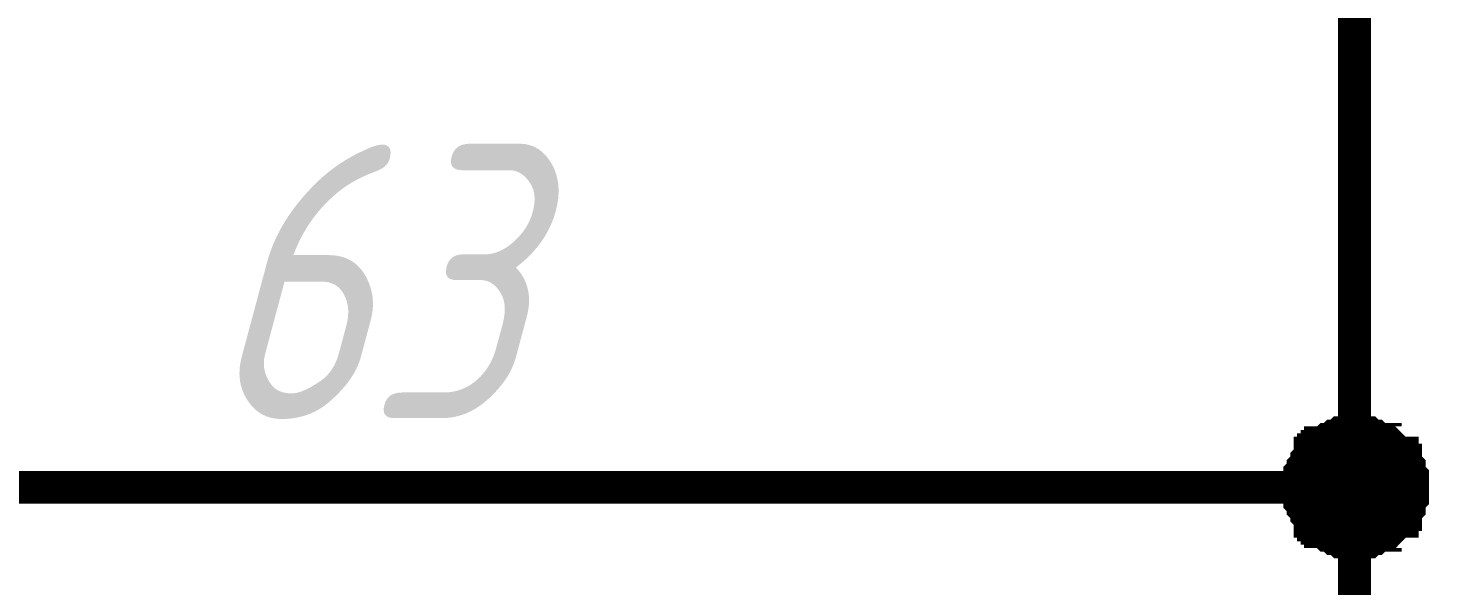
# Model space of a CAD drawing. Header units: millimetres. Extents: x 101 to 942, y 57 to 651.
# Drawn here: x 745.42 to 758.17, y 522.89 to 527.97 of the extents above; entities that cross this region are included whole.
import ezdxf

# ---------------------------------------------------------------- set-up
doc = ezdxf.new("R2010")
doc.units = ezdxf.units.MM
doc.header["$LTSCALE"] = 0.5
doc.layers.add('Sheet', color=255, linetype='Continuous')
doc.styles.add('GOST type A0', font='', dxfattribs={"oblique": 15, "height": 3.5})
doc.styles.get('GOST type A0').set_extended_font_data('GOST type A')

msp = doc.modelspace()

# ---------------------------------------------------------------- linework, layer by layer
at = {"layer": 'Sheet', "color": 7}
for points, const_width in [([(757.49, 523.785), (757.49, 528.787), (747.49, 528.787)], 0.3), ([(756.993, 523.785), (756.993, 523.816), (756.993, 523.848), (756.993, 523.848), (756.993, 523.879), (756.993, 523.91), (757.024, 523.941), (757.024, 523.972), (757.024, 523.972), (757.055, 524.003), (757.055, 524.034), (757.055, 524.034), (757.087, 524.065), (757.087, 524.096), (757.118, 524.096), (757.118, 524.127), (757.149, 524.127), (757.149, 524.158), (757.18, 524.158), (757.18, 524.189), (757.211, 524.189), (757.242, 524.22), (757.242, 524.22), (757.273, 524.22), (757.304, 524.251), (757.304, 524.251), (757.335, 524.251), (757.366, 524.282), (757.397, 524.282), (757.428, 524.282), (757.428, 524.282), (757.459, 524.282), (757.49, 524.282)], 0.3), ([(756.993, 523.785), (756.993, 523.816), (756.993, 523.848), (756.993, 523.848), (756.993, 523.879), (756.993, 523.91), (757.024, 523.941), (757.024, 523.972), (757.024, 523.972), (757.055, 524.003), (757.055, 524.034), (757.055, 524.034), (757.087, 524.065), (757.087, 524.096), (757.118, 524.096), (757.118, 524.127), (757.149, 524.127), (757.149, 524.158), (757.18, 524.158), (757.18, 524.189), (757.211, 524.189), (757.242, 524.22), (757.242, 524.22), (757.273, 524.22), (757.304, 524.251), (757.304, 524.251), (757.335, 524.251), (757.366, 524.282), (757.397, 524.282), (757.428, 524.282), (757.428, 524.282), (757.459, 524.282), (757.49, 524.282)], 0.3), ([(756.993, 523.785), (756.993, 523.816), (756.993, 523.848), (756.993, 523.848), (756.993, 523.879), (756.993, 523.91), (757.024, 523.941), (757.024, 523.972), (757.024, 523.972), (757.055, 524.003), (757.055, 524.034), (757.055, 524.034), (757.087, 524.065), (757.087, 524.096), (757.118, 524.096), (757.118, 524.127), (757.149, 524.127), (757.149, 524.158), (757.18, 524.158), (757.18, 524.189), (757.211, 524.189), (757.242, 524.22), (757.242, 524.22), (757.273, 524.22), (757.304, 524.251), (757.304, 524.251), (757.335, 524.251), (757.366, 524.282), (757.397, 524.282), (757.428, 524.282), (757.428, 524.282), (757.459, 524.282), (757.49, 524.282)], 0.3), ([(756.993, 523.785), (756.993, 523.816), (756.993, 523.848), (756.993, 523.848), (756.993, 523.879), (756.993, 523.91), (757.024, 523.941), (757.024, 523.972), (757.024, 523.972), (757.055, 524.003), (757.055, 524.034), (757.055, 524.034), (757.087, 524.065), (757.087, 524.096), (757.118, 524.096), (757.118, 524.127), (757.149, 524.127), (757.149, 524.158), (757.18, 524.158), (757.18, 524.189), (757.211, 524.189), (757.242, 524.22), (757.242, 524.22), (757.273, 524.22), (757.304, 524.251), (757.304, 524.251), (757.335, 524.251), (757.366, 524.282), (757.397, 524.282), (757.428, 524.282), (757.428, 524.282), (757.459, 524.282), (757.49, 524.282)], 0.3), ([(757.49, 524.282), (757.49, 524.282)], 0.3), ([(757.49, 524.282), (757.521, 524.282), (757.552, 524.282), (757.552, 524.282), (757.583, 524.282), (757.615, 524.282), (757.646, 524.251), (757.677, 524.251), (757.677, 524.251), (757.708, 524.22), (757.739, 524.22), (757.77, 524.22), (757.77, 524.189), (757.801, 524.189), (757.832, 524.158), (757.832, 524.158), (757.863, 524.127), (757.863, 524.127), (757.894, 524.096), (757.925, 524.096), (757.925, 524.065), (757.925, 524.034), (757.956, 524.034), (757.956, 524.003), (757.987, 523.972), (757.987, 523.972), (757.987, 523.941), (757.987, 523.91), (758.018, 523.879), (758.018, 523.848), (758.018, 523.848), (758.018, 523.816), (758.018, 523.785)], 0.3), ([(757.49, 524.282), (757.49, 524.282)], 0.3), ([(757.49, 524.282), (757.521, 524.282), (757.552, 524.282), (757.552, 524.282), (757.583, 524.282), (757.615, 524.282), (757.646, 524.251), (757.677, 524.251), (757.677, 524.251), (757.708, 524.22), (757.739, 524.22), (757.77, 524.22), (757.77, 524.189), (757.801, 524.189), (757.832, 524.158), (757.832, 524.158), (757.863, 524.127), (757.863, 524.127), (757.894, 524.096), (757.925, 524.096), (757.925, 524.065), (757.925, 524.034), (757.956, 524.034), (757.956, 524.003), (757.987, 523.972), (757.987, 523.972), (757.987, 523.941), (757.987, 523.91), (758.018, 523.879), (758.018, 523.848), (758.018, 523.848), (758.018, 523.816), (758.018, 523.785)], 0.3), ([(757.49, 524.282), (757.49, 524.282)], 0.3), ([(757.49, 524.282), (757.521, 524.282), (757.552, 524.282), (757.552, 524.282), (757.583, 524.282), (757.615, 524.282), (757.646, 524.251), (757.677, 524.251), (757.677, 524.251), (757.708, 524.22), (757.739, 524.22), (757.77, 524.22), (757.77, 524.189), (757.801, 524.189), (757.832, 524.158), (757.832, 524.158), (757.863, 524.127), (757.863, 524.127), (757.894, 524.096), (757.925, 524.096), (757.925, 524.065), (757.925, 524.034), (757.956, 524.034), (757.956, 524.003), (757.987, 523.972), (757.987, 523.972), (757.987, 523.941), (757.987, 523.91), (758.018, 523.879), (758.018, 523.848), (758.018, 523.848), (758.018, 523.816), (758.018, 523.785)], 0.3), ([(757.49, 524.282), (757.49, 524.282)], 0.3), ([(757.49, 524.282), (757.521, 524.282), (757.552, 524.282), (757.552, 524.282), (757.583, 524.282), (757.615, 524.282), (757.646, 524.251), (757.677, 524.251), (757.677, 524.251), (757.708, 524.22), (757.739, 524.22), (757.77, 524.22), (757.77, 524.189), (757.801, 524.189), (757.832, 524.158), (757.832, 524.158), (757.863, 524.127), (757.863, 524.127), (757.894, 524.096), (757.925, 524.096), (757.925, 524.065), (757.925, 524.034), (757.956, 524.034), (757.956, 524.003), (757.987, 523.972), (757.987, 523.972), (757.987, 523.941), (757.987, 523.91), (758.018, 523.879), (758.018, 523.848), (758.018, 523.848), (758.018, 523.816), (758.018, 523.785)], 0.3), ([(756.993, 523.785), (756.993, 523.816), (756.993, 523.848), (756.993, 523.848), (756.993, 523.879), (756.993, 523.91), (757.024, 523.941), (757.024, 523.972), (757.024, 523.972), (757.055, 524.003), (757.055, 524.034), (757.055, 524.034), (757.087, 524.065), (757.087, 524.096), (757.118, 524.096), (757.118, 524.127), (757.149, 524.127), (757.149, 524.158), (757.18, 524.158), (757.18, 524.189), (757.211, 524.189), (757.242, 524.22), (757.242, 524.22), (757.273, 524.22), (757.304, 524.251), (757.304, 524.251), (757.335, 524.251), (757.366, 524.282), (757.397, 524.282), (757.428, 524.282), (757.428, 524.282), (757.459, 524.282), (757.49, 524.282)], 0.0991), ([(756.993, 523.785), (756.993, 523.816), (756.993, 523.848), (756.993, 523.848), (756.993, 523.879), (756.993, 523.91), (757.024, 523.941), (757.024, 523.972), (757.024, 523.972), (757.055, 524.003), (757.055, 524.034), (757.055, 524.034), (757.087, 524.065), (757.087, 524.096), (757.118, 524.096), (757.118, 524.127), (757.149, 524.127), (757.149, 524.158), (757.18, 524.158), (757.18, 524.189), (757.211, 524.189), (757.242, 524.22), (757.242, 524.22), (757.273, 524.22), (757.304, 524.251), (757.304, 524.251), (757.335, 524.251), (757.366, 524.282), (757.397, 524.282), (757.428, 524.282), (757.428, 524.282), (757.459, 524.282), (757.49, 524.282)], 0.0991), ([(756.993, 523.785), (756.993, 523.816), (756.993, 523.848), (756.993, 523.848), (756.993, 523.879), (756.993, 523.91), (757.024, 523.941), (757.024, 523.972), (757.024, 523.972), (757.055, 524.003), (757.055, 524.034), (757.055, 524.034), (757.087, 524.065), (757.087, 524.096), (757.118, 524.096), (757.118, 524.127), (757.149, 524.127), (757.149, 524.158), (757.18, 524.158), (757.18, 524.189), (757.211, 524.189), (757.242, 524.22), (757.242, 524.22), (757.273, 524.22), (757.304, 524.251), (757.304, 524.251), (757.335, 524.251), (757.366, 524.282), (757.397, 524.282), (757.428, 524.282), (757.428, 524.282), (757.459, 524.282), (757.49, 524.282)], 0.0991), ([(756.993, 523.785), (756.993, 523.816), (756.993, 523.848), (756.993, 523.848), (756.993, 523.879), (756.993, 523.91), (757.024, 523.941), (757.024, 523.972), (757.024, 523.972), (757.055, 524.003), (757.055, 524.034), (757.055, 524.034), (757.087, 524.065), (757.087, 524.096), (757.118, 524.096), (757.118, 524.127), (757.149, 524.127), (757.149, 524.158), (757.18, 524.158), (757.18, 524.189), (757.211, 524.189), (757.242, 524.22), (757.242, 524.22), (757.273, 524.22), (757.304, 524.251), (757.304, 524.251), (757.335, 524.251), (757.366, 524.282), (757.397, 524.282), (757.428, 524.282), (757.428, 524.282), (757.459, 524.282), (757.49, 524.282)], 0.0991), ([(757.49, 524.282), (757.49, 524.282)], 0.0991), ([(757.49, 524.282), (757.521, 524.282), (757.552, 524.282), (757.552, 524.282), (757.583, 524.282), (757.615, 524.282), (757.646, 524.251), (757.677, 524.251), (757.677, 524.251), (757.708, 524.22), (757.739, 524.22), (757.77, 524.22), (757.77, 524.189), (757.801, 524.189), (757.832, 524.158), (757.832, 524.158), (757.863, 524.127), (757.863, 524.127), (757.894, 524.096), (757.925, 524.096), (757.925, 524.065), (757.925, 524.034), (757.956, 524.034), (757.956, 524.003), (757.987, 523.972), (757.987, 523.972), (757.987, 523.941), (757.987, 523.91), (758.018, 523.879), (758.018, 523.848), (758.018, 523.848), (758.018, 523.816), (758.018, 523.785)], 0.0991), ([(757.49, 524.282), (757.49, 524.282)], 0.0991), ([(757.49, 524.282), (757.521, 524.282), (757.552, 524.282), (757.552, 524.282), (757.583, 524.282), (757.615, 524.282), (757.646, 524.251), (757.677, 524.251), (757.677, 524.251), (757.708, 524.22), (757.739, 524.22), (757.77, 524.22), (757.77, 524.189), (757.801, 524.189), (757.832, 524.158), (757.832, 524.158), (757.863, 524.127), (757.863, 524.127), (757.894, 524.096), (757.925, 524.096), (757.925, 524.065), (757.925, 524.034), (757.956, 524.034), (757.956, 524.003), (757.987, 523.972), (757.987, 523.972), (757.987, 523.941), (757.987, 523.91), (758.018, 523.879), (758.018, 523.848), (758.018, 523.848), (758.018, 523.816), (758.018, 523.785)], 0.0991), ([(757.49, 524.282), (757.49, 524.282)], 0.0991), ([(757.49, 524.282), (757.521, 524.282), (757.552, 524.282), (757.552, 524.282), (757.583, 524.282), (757.615, 524.282), (757.646, 524.251), (757.677, 524.251), (757.677, 524.251), (757.708, 524.22), (757.739, 524.22), (757.77, 524.22), (757.77, 524.189), (757.801, 524.189), (757.832, 524.158), (757.832, 524.158), (757.863, 524.127), (757.863, 524.127), (757.894, 524.096), (757.925, 524.096), (757.925, 524.065), (757.925, 524.034), (757.956, 524.034), (757.956, 524.003), (757.987, 523.972), (757.987, 523.972), (757.987, 523.941), (757.987, 523.91), (758.018, 523.879), (758.018, 523.848), (758.018, 523.848), (758.018, 523.816), (758.018, 523.785)], 0.0991), ([(757.49, 524.282), (757.49, 524.282)], 0.0991), ([(757.49, 524.282), (757.521, 524.282), (757.552, 524.282), (757.552, 524.282), (757.583, 524.282), (757.615, 524.282), (757.646, 524.251), (757.677, 524.251), (757.677, 524.251), (757.708, 524.22), (757.739, 524.22), (757.77, 524.22), (757.77, 524.189), (757.801, 524.189), (757.832, 524.158), (757.832, 524.158), (757.863, 524.127), (757.863, 524.127), (757.894, 524.096), (757.925, 524.096), (757.925, 524.065), (757.925, 524.034), (757.956, 524.034), (757.956, 524.003), (757.987, 523.972), (757.987, 523.972), (757.987, 523.941), (757.987, 523.91), (758.018, 523.879), (758.018, 523.848), (758.018, 523.848), (758.018, 523.816), (758.018, 523.785)], 0.0991), ([(745.006, 523.785), (747.49, 523.785)], 0.3), ([(747.49, 518.784), (757.49, 518.784), (757.49, 523.785), (747.49, 523.785)], 0.3), ([(757.49, 523.288), (757.459, 523.288), (757.428, 523.288), (757.428, 523.288), (757.397, 523.288), (757.366, 523.288), (757.335, 523.319), (757.304, 523.319), (757.304, 523.319), (757.273, 523.35), (757.242, 523.35), (757.242, 523.35), (757.211, 523.381), (757.18, 523.381), (757.18, 523.413), (757.149, 523.413), (757.149, 523.444), (757.118, 523.444), (757.118, 523.475), (757.087, 523.475), (757.087, 523.506), (757.055, 523.537), (757.055, 523.537), (757.055, 523.568), (757.024, 523.599), (757.024, 523.599), (757.024, 523.63), (756.993, 523.661), (756.993, 523.692), (756.993, 523.723), (756.993, 523.723), (756.993, 523.754), (756.993, 523.785)], 0.3), ([(756.993, 523.785), (756.993, 523.785)], 0.3), ([(757.49, 523.288), (757.459, 523.288), (757.428, 523.288), (757.428, 523.288), (757.397, 523.288), (757.366, 523.288), (757.335, 523.319), (757.304, 523.319), (757.304, 523.319), (757.273, 523.35), (757.242, 523.35), (757.242, 523.35), (757.211, 523.381), (757.18, 523.381), (757.18, 523.413), (757.149, 523.413), (757.149, 523.444), (757.118, 523.444), (757.118, 523.475), (757.087, 523.475), (757.087, 523.506), (757.055, 523.537), (757.055, 523.537), (757.055, 523.568), (757.024, 523.599), (757.024, 523.599), (757.024, 523.63), (756.993, 523.661), (756.993, 523.692), (756.993, 523.723), (756.993, 523.723), (756.993, 523.754), (756.993, 523.785)], 0.3), ([(756.993, 523.785), (756.993, 523.785)], 0.3), ([(757.49, 523.288), (757.459, 523.288), (757.428, 523.288), (757.428, 523.288), (757.397, 523.288), (757.366, 523.288), (757.335, 523.319), (757.304, 523.319), (757.304, 523.319), (757.273, 523.35), (757.242, 523.35), (757.242, 523.35), (757.211, 523.381), (757.18, 523.381), (757.18, 523.413), (757.149, 523.413), (757.149, 523.444), (757.118, 523.444), (757.118, 523.475), (757.087, 523.475), (757.087, 523.506), (757.055, 523.537), (757.055, 523.537), (757.055, 523.568), (757.024, 523.599), (757.024, 523.599), (757.024, 523.63), (756.993, 523.661), (756.993, 523.692), (756.993, 523.723), (756.993, 523.723), (756.993, 523.754), (756.993, 523.785)], 0.3), ([(756.993, 523.785), (756.993, 523.785)], 0.3), ([(757.49, 523.288), (757.459, 523.288), (757.428, 523.288), (757.428, 523.288), (757.397, 523.288), (757.366, 523.288), (757.335, 523.319), (757.304, 523.319), (757.304, 523.319), (757.273, 523.35), (757.242, 523.35), (757.242, 523.35), (757.211, 523.381), (757.18, 523.381), (757.18, 523.413), (757.149, 523.413), (757.149, 523.444), (757.118, 523.444), (757.118, 523.475), (757.087, 523.475), (757.087, 523.506), (757.055, 523.537), (757.055, 523.537), (757.055, 523.568), (757.024, 523.599), (757.024, 523.599), (757.024, 523.63), (756.993, 523.661), (756.993, 523.692), (756.993, 523.723), (756.993, 523.723), (756.993, 523.754), (756.993, 523.785)], 0.3), ([(756.993, 523.785), (756.993, 523.785)], 0.3), ([(758.018, 523.785), (758.018, 523.754), (758.018, 523.723), (758.018, 523.723), (758.018, 523.692), (757.987, 523.661), (757.987, 523.63), (757.987, 523.599), (757.987, 523.599), (757.956, 523.568), (757.956, 523.537), (757.925, 523.537), (757.925, 523.506), (757.925, 523.475), (757.894, 523.475), (757.863, 523.444), (757.863, 523.444), (757.832, 523.413), (757.832, 523.413), (757.801, 523.381), (757.77, 523.381), (757.77, 523.35), (757.739, 523.35), (757.708, 523.35), (757.677, 523.319), (757.677, 523.319), (757.646, 523.319), (757.615, 523.288), (757.583, 523.288), (757.552, 523.288), (757.552, 523.288), (757.521, 523.288), (757.49, 523.288)], 0.3), ([(758.018, 523.785), (758.018, 523.754), (758.018, 523.723), (758.018, 523.723), (758.018, 523.692), (757.987, 523.661), (757.987, 523.63), (757.987, 523.599), (757.987, 523.599), (757.956, 523.568), (757.956, 523.537), (757.925, 523.537), (757.925, 523.506), (757.925, 523.475), (757.894, 523.475), (757.863, 523.444), (757.863, 523.444), (757.832, 523.413), (757.832, 523.413), (757.801, 523.381), (757.77, 523.381), (757.77, 523.35), (757.739, 523.35), (757.708, 523.35), (757.677, 523.319), (757.677, 523.319), (757.646, 523.319), (757.615, 523.288), (757.583, 523.288), (757.552, 523.288), (757.552, 523.288), (757.521, 523.288), (757.49, 523.288)], 0.3), ([(758.018, 523.785), (758.018, 523.754), (758.018, 523.723), (758.018, 523.723), (758.018, 523.692), (757.987, 523.661), (757.987, 523.63), (757.987, 523.599), (757.987, 523.599), (757.956, 523.568), (757.956, 523.537), (757.925, 523.537), (757.925, 523.506), (757.925, 523.475), (757.894, 523.475), (757.863, 523.444), (757.863, 523.444), (757.832, 523.413), (757.832, 523.413), (757.801, 523.381), (757.77, 523.381), (757.77, 523.35), (757.739, 523.35), (757.708, 523.35), (757.677, 523.319), (757.677, 523.319), (757.646, 523.319), (757.615, 523.288), (757.583, 523.288), (757.552, 523.288), (757.552, 523.288), (757.521, 523.288), (757.49, 523.288)], 0.3), ([(758.018, 523.785), (758.018, 523.754), (758.018, 523.723), (758.018, 523.723), (758.018, 523.692), (757.987, 523.661), (757.987, 523.63), (757.987, 523.599), (757.987, 523.599), (757.956, 523.568), (757.956, 523.537), (757.925, 523.537), (757.925, 523.506), (757.925, 523.475), (757.894, 523.475), (757.863, 523.444), (757.863, 523.444), (757.832, 523.413), (757.832, 523.413), (757.801, 523.381), (757.77, 523.381), (757.77, 523.35), (757.739, 523.35), (757.708, 523.35), (757.677, 523.319), (757.677, 523.319), (757.646, 523.319), (757.615, 523.288), (757.583, 523.288), (757.552, 523.288), (757.552, 523.288), (757.521, 523.288), (757.49, 523.288)], 0.3), ([(758.018, 523.785), (758.018, 523.785), (758.018, 523.785), (758.018, 523.785), (758.018, 523.785), (758.018, 523.785), (758.018, 523.785), (758.018, 523.785), (758.018, 523.785), (758.018, 523.785), (758.018, 523.785), (758.018, 523.785), (758.018, 523.785), (758.018, 523.785), (758.018, 523.785), (758.018, 523.785), (758.018, 523.785), (758.018, 523.785), (758.018, 523.785), (758.018, 523.785), (758.018, 523.785), (758.018, 523.785), (758.018, 523.785), (758.018, 523.785), (758.018, 523.785), (758.018, 523.785), (758.018, 523.785), (758.018, 523.785), (758.018, 523.785), (758.018, 523.785), (758.018, 523.785), (758.018, 523.785), (758.018, 523.785)], 0.3), ([(758.018, 523.785), (758.018, 523.785)], 0.3), ([(758.018, 523.785), (758.018, 523.785), (758.018, 523.785), (758.018, 523.785), (758.018, 523.785), (758.018, 523.785), (758.018, 523.785), (758.018, 523.785), (758.018, 523.785), (758.018, 523.785), (758.018, 523.785), (758.018, 523.785), (758.018, 523.785), (758.018, 523.785), (758.018, 523.785), (758.018, 523.785), (758.018, 523.785), (758.018, 523.785), (758.018, 523.785), (758.018, 523.785), (758.018, 523.785), (758.018, 523.785), (758.018, 523.785), (758.018, 523.785), (758.018, 523.785), (758.018, 523.785), (758.018, 523.785), (758.018, 523.785), (758.018, 523.785), (758.018, 523.785), (758.018, 523.785), (758.018, 523.785), (758.018, 523.785)], 0.3), ([(758.018, 523.785), (758.018, 523.785)], 0.3), ([(758.018, 523.785), (758.018, 523.785), (758.018, 523.785), (758.018, 523.785), (758.018, 523.785), (758.018, 523.785), (758.018, 523.785), (758.018, 523.785), (758.018, 523.785), (758.018, 523.785), (758.018, 523.785), (758.018, 523.785), (758.018, 523.785), (758.018, 523.785), (758.018, 523.785), (758.018, 523.785), (758.018, 523.785), (758.018, 523.785), (758.018, 523.785), (758.018, 523.785), (758.018, 523.785), (758.018, 523.785), (758.018, 523.785), (758.018, 523.785), (758.018, 523.785), (758.018, 523.785), (758.018, 523.785), (758.018, 523.785), (758.018, 523.785), (758.018, 523.785), (758.018, 523.785), (758.018, 523.785), (758.018, 523.785)], 0.3), ([(758.018, 523.785), (758.018, 523.785)], 0.3), ([(758.018, 523.785), (758.018, 523.785), (758.018, 523.785), (758.018, 523.785), (758.018, 523.785), (758.018, 523.785), (758.018, 523.785), (758.018, 523.785), (758.018, 523.785), (758.018, 523.785), (758.018, 523.785), (758.018, 523.785), (758.018, 523.785), (758.018, 523.785), (758.018, 523.785), (758.018, 523.785), (758.018, 523.785), (758.018, 523.785), (758.018, 523.785), (758.018, 523.785), (758.018, 523.785), (758.018, 523.785), (758.018, 523.785), (758.018, 523.785), (758.018, 523.785), (758.018, 523.785), (758.018, 523.785), (758.018, 523.785), (758.018, 523.785), (758.018, 523.785), (758.018, 523.785), (758.018, 523.785), (758.018, 523.785)], 0.3), ([(758.018, 523.785), (758.018, 523.785)], 0.3), ([(757.49, 523.288), (757.459, 523.288), (757.428, 523.288), (757.428, 523.288), (757.397, 523.288), (757.366, 523.288), (757.335, 523.319), (757.304, 523.319), (757.304, 523.319), (757.273, 523.35), (757.242, 523.35), (757.242, 523.35), (757.211, 523.381), (757.18, 523.381), (757.18, 523.413), (757.149, 523.413), (757.149, 523.444), (757.118, 523.444), (757.118, 523.475), (757.087, 523.475), (757.087, 523.506), (757.055, 523.537), (757.055, 523.537), (757.055, 523.568), (757.024, 523.599), (757.024, 523.599), (757.024, 523.63), (756.993, 523.661), (756.993, 523.692), (756.993, 523.723), (756.993, 523.723), (756.993, 523.754), (756.993, 523.785)], 0.0991), ([(756.993, 523.785), (756.993, 523.785)], 0.0991), ([(757.49, 523.288), (757.459, 523.288), (757.428, 523.288), (757.428, 523.288), (757.397, 523.288), (757.366, 523.288), (757.335, 523.319), (757.304, 523.319), (757.304, 523.319), (757.273, 523.35), (757.242, 523.35), (757.242, 523.35), (757.211, 523.381), (757.18, 523.381), (757.18, 523.413), (757.149, 523.413), (757.149, 523.444), (757.118, 523.444), (757.118, 523.475), (757.087, 523.475), (757.087, 523.506), (757.055, 523.537), (757.055, 523.537), (757.055, 523.568), (757.024, 523.599), (757.024, 523.599), (757.024, 523.63), (756.993, 523.661), (756.993, 523.692), (756.993, 523.723), (756.993, 523.723), (756.993, 523.754), (756.993, 523.785)], 0.0991), ([(756.993, 523.785), (756.993, 523.785)], 0.0991), ([(757.49, 523.288), (757.459, 523.288), (757.428, 523.288), (757.428, 523.288), (757.397, 523.288), (757.366, 523.288), (757.335, 523.319), (757.304, 523.319), (757.304, 523.319), (757.273, 523.35), (757.242, 523.35), (757.242, 523.35), (757.211, 523.381), (757.18, 523.381), (757.18, 523.413), (757.149, 523.413), (757.149, 523.444), (757.118, 523.444), (757.118, 523.475), (757.087, 523.475), (757.087, 523.506), (757.055, 523.537), (757.055, 523.537), (757.055, 523.568), (757.024, 523.599), (757.024, 523.599), (757.024, 523.63), (756.993, 523.661), (756.993, 523.692), (756.993, 523.723), (756.993, 523.723), (756.993, 523.754), (756.993, 523.785)], 0.0991), ([(756.993, 523.785), (756.993, 523.785)], 0.0991), ([(757.49, 523.288), (757.459, 523.288), (757.428, 523.288), (757.428, 523.288), (757.397, 523.288), (757.366, 523.288), (757.335, 523.319), (757.304, 523.319), (757.304, 523.319), (757.273, 523.35), (757.242, 523.35), (757.242, 523.35), (757.211, 523.381), (757.18, 523.381), (757.18, 523.413), (757.149, 523.413), (757.149, 523.444), (757.118, 523.444), (757.118, 523.475), (757.087, 523.475), (757.087, 523.506), (757.055, 523.537), (757.055, 523.537), (757.055, 523.568), (757.024, 523.599), (757.024, 523.599), (757.024, 523.63), (756.993, 523.661), (756.993, 523.692), (756.993, 523.723), (756.993, 523.723), (756.993, 523.754), (756.993, 523.785)], 0.0991), ([(756.993, 523.785), (756.993, 523.785)], 0.0991), ([(758.018, 523.785), (758.018, 523.754), (758.018, 523.723), (758.018, 523.723), (758.018, 523.692), (757.987, 523.661), (757.987, 523.63), (757.987, 523.599), (757.987, 523.599), (757.956, 523.568), (757.956, 523.537), (757.925, 523.537), (757.925, 523.506), (757.925, 523.475), (757.894, 523.475), (757.863, 523.444), (757.863, 523.444), (757.832, 523.413), (757.832, 523.413), (757.801, 523.381), (757.77, 523.381), (757.77, 523.35), (757.739, 523.35), (757.708, 523.35), (757.677, 523.319), (757.677, 523.319), (757.646, 523.319), (757.615, 523.288), (757.583, 523.288), (757.552, 523.288), (757.552, 523.288), (757.521, 523.288), (757.49, 523.288)], 0.0991), ([(758.018, 523.785), (758.018, 523.754), (758.018, 523.723), (758.018, 523.723), (758.018, 523.692), (757.987, 523.661), (757.987, 523.63), (757.987, 523.599), (757.987, 523.599), (757.956, 523.568), (757.956, 523.537), (757.925, 523.537), (757.925, 523.506), (757.925, 523.475), (757.894, 523.475), (757.863, 523.444), (757.863, 523.444), (757.832, 523.413), (757.832, 523.413), (757.801, 523.381), (757.77, 523.381), (757.77, 523.35), (757.739, 523.35), (757.708, 523.35), (757.677, 523.319), (757.677, 523.319), (757.646, 523.319), (757.615, 523.288), (757.583, 523.288), (757.552, 523.288), (757.552, 523.288), (757.521, 523.288), (757.49, 523.288)], 0.0991), ([(758.018, 523.785), (758.018, 523.754), (758.018, 523.723), (758.018, 523.723), (758.018, 523.692), (757.987, 523.661), (757.987, 523.63), (757.987, 523.599), (757.987, 523.599), (757.956, 523.568), (757.956, 523.537), (757.925, 523.537), (757.925, 523.506), (757.925, 523.475), (757.894, 523.475), (757.863, 523.444), (757.863, 523.444), (757.832, 523.413), (757.832, 523.413), (757.801, 523.381), (757.77, 523.381), (757.77, 523.35), (757.739, 523.35), (757.708, 523.35), (757.677, 523.319), (757.677, 523.319), (757.646, 523.319), (757.615, 523.288), (757.583, 523.288), (757.552, 523.288), (757.552, 523.288), (757.521, 523.288), (757.49, 523.288)], 0.0991), ([(758.018, 523.785), (758.018, 523.754), (758.018, 523.723), (758.018, 523.723), (758.018, 523.692), (757.987, 523.661), (757.987, 523.63), (757.987, 523.599), (757.987, 523.599), (757.956, 523.568), (757.956, 523.537), (757.925, 523.537), (757.925, 523.506), (757.925, 523.475), (757.894, 523.475), (757.863, 523.444), (757.863, 523.444), (757.832, 523.413), (757.832, 523.413), (757.801, 523.381), (757.77, 523.381), (757.77, 523.35), (757.739, 523.35), (757.708, 523.35), (757.677, 523.319), (757.677, 523.319), (757.646, 523.319), (757.615, 523.288), (757.583, 523.288), (757.552, 523.288), (757.552, 523.288), (757.521, 523.288), (757.49, 523.288)], 0.0991), ([(758.018, 523.785), (758.018, 523.785), (758.018, 523.785), (758.018, 523.785), (758.018, 523.785), (758.018, 523.785), (758.018, 523.785), (758.018, 523.785), (758.018, 523.785), (758.018, 523.785), (758.018, 523.785), (758.018, 523.785), (758.018, 523.785), (758.018, 523.785), (758.018, 523.785), (758.018, 523.785), (758.018, 523.785), (758.018, 523.785), (758.018, 523.785), (758.018, 523.785), (758.018, 523.785), (758.018, 523.785), (758.018, 523.785), (758.018, 523.785), (758.018, 523.785), (758.018, 523.785), (758.018, 523.785), (758.018, 523.785), (758.018, 523.785), (758.018, 523.785), (758.018, 523.785), (758.018, 523.785), (758.018, 523.785)], 0.0991), ([(758.018, 523.785), (758.018, 523.785)], 0.0991), ([(758.018, 523.785), (758.018, 523.785), (758.018, 523.785), (758.018, 523.785), (758.018, 523.785), (758.018, 523.785), (758.018, 523.785), (758.018, 523.785), (758.018, 523.785), (758.018, 523.785), (758.018, 523.785), (758.018, 523.785), (758.018, 523.785), (758.018, 523.785), (758.018, 523.785), (758.018, 523.785), (758.018, 523.785), (758.018, 523.785), (758.018, 523.785), (758.018, 523.785), (758.018, 523.785), (758.018, 523.785), (758.018, 523.785), (758.018, 523.785), (758.018, 523.785), (758.018, 523.785), (758.018, 523.785), (758.018, 523.785), (758.018, 523.785), (758.018, 523.785), (758.018, 523.785), (758.018, 523.785), (758.018, 523.785)], 0.0991), ([(758.018, 523.785), (758.018, 523.785)], 0.0991), ([(758.018, 523.785), (758.018, 523.785), (758.018, 523.785), (758.018, 523.785), (758.018, 523.785), (758.018, 523.785), (758.018, 523.785), (758.018, 523.785), (758.018, 523.785), (758.018, 523.785), (758.018, 523.785), (758.018, 523.785), (758.018, 523.785), (758.018, 523.785), (758.018, 523.785), (758.018, 523.785), (758.018, 523.785), (758.018, 523.785), (758.018, 523.785), (758.018, 523.785), (758.018, 523.785), (758.018, 523.785), (758.018, 523.785), (758.018, 523.785), (758.018, 523.785), (758.018, 523.785), (758.018, 523.785), (758.018, 523.785), (758.018, 523.785), (758.018, 523.785), (758.018, 523.785), (758.018, 523.785), (758.018, 523.785)], 0.0991), ([(758.018, 523.785), (758.018, 523.785)], 0.0991), ([(758.018, 523.785), (758.018, 523.785), (758.018, 523.785), (758.018, 523.785), (758.018, 523.785), (758.018, 523.785), (758.018, 523.785), (758.018, 523.785), (758.018, 523.785), (758.018, 523.785), (758.018, 523.785), (758.018, 523.785), (758.018, 523.785), (758.018, 523.785), (758.018, 523.785), (758.018, 523.785), (758.018, 523.785), (758.018, 523.785), (758.018, 523.785), (758.018, 523.785), (758.018, 523.785), (758.018, 523.785), (758.018, 523.785), (758.018, 523.785), (758.018, 523.785), (758.018, 523.785), (758.018, 523.785), (758.018, 523.785), (758.018, 523.785), (758.018, 523.785), (758.018, 523.785), (758.018, 523.785), (758.018, 523.785)], 0.0991), ([(758.018, 523.785), (758.018, 523.785)], 0.0991)]:
    msp.add_lwpolyline(points, dxfattribs=dict(at, const_width=const_width))
at = {"layer": 'Sheet', "color": 7, "const_width": 0.508}
msp.add_lwpolyline([(757.309, 523.797, 1), (757.817, 523.797, 1)], format="xyb", close=True, dxfattribs=at)

# ---------------------------------------------------------------- texts
at = {"layer": 'Sheet', "color": 7, "style": 'GOST type A0', "oblique": 15}
msp.add_text('63', height=2.5, dxfattribs=at).set_placement((747.024, 524.407))

doc.saveas('drawing.dxf')
